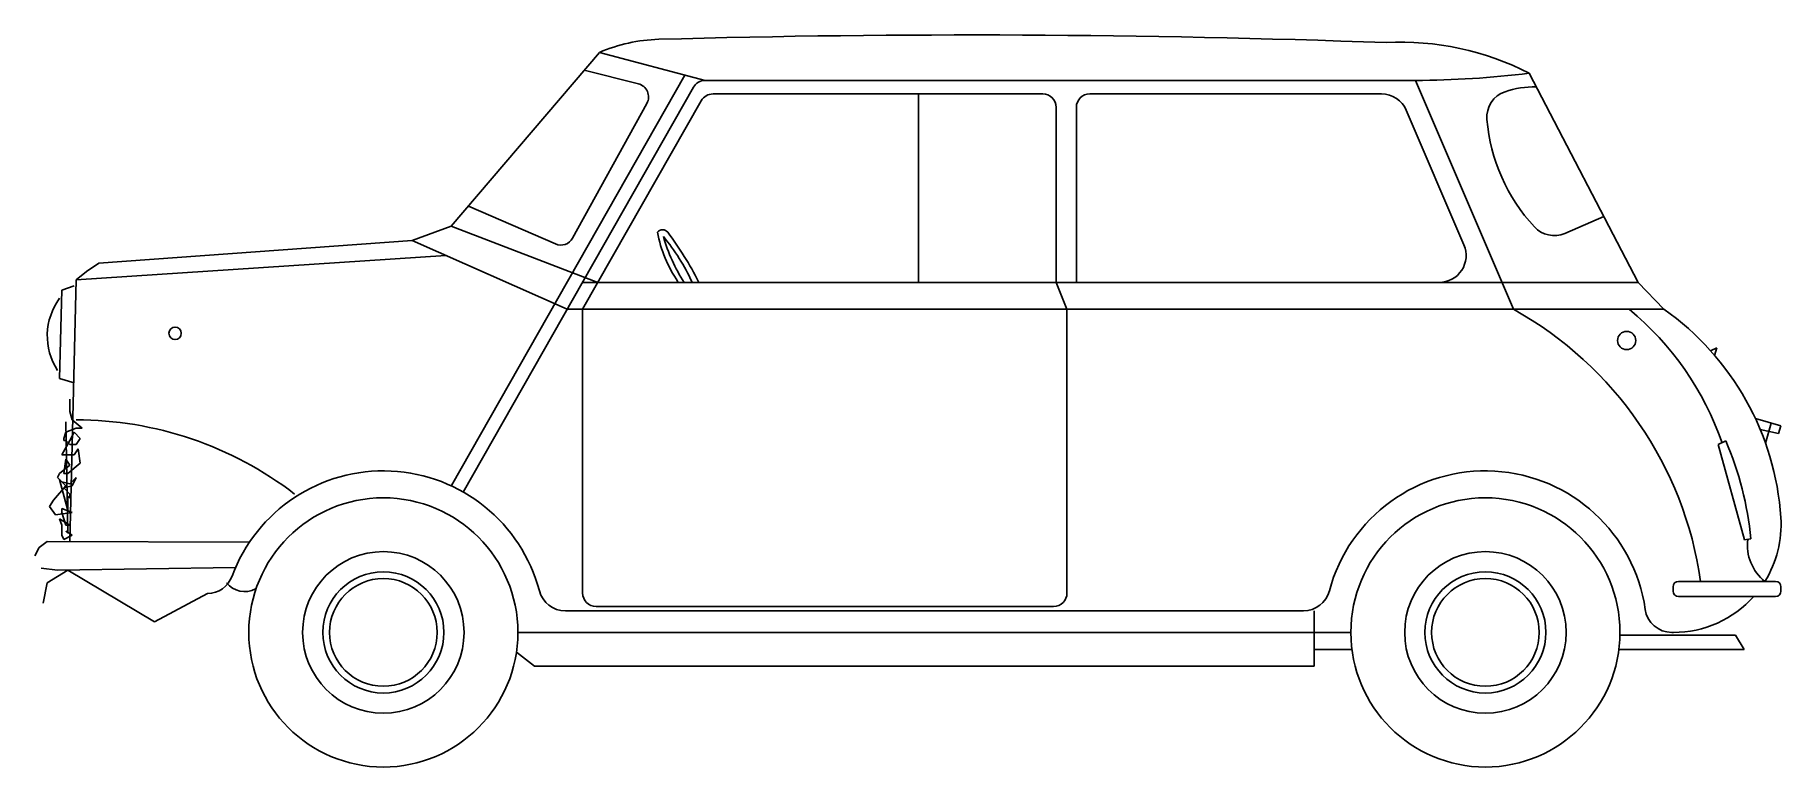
# Model space of a CAD drawing. Extents: x -9.5 to 55.3, y -1.1 to 26.1.
import ezdxf

# ---------------------------------------------------------------- set-up
doc = ezdxf.new("R2010")
doc.units = 0
doc.layers.get('0').update_dxf_attribs({"linetype": 'CONTINUOUS'})

msp = doc.modelspace()

# ---------------------------------------------------------------- linework, layer by layer
at = {"color": 0}
for p, q in [((11.434, 25.463), (5.928, 19.013)), ((15.364, 24.424), (11.434, 25.463)), ((10.867, 24.799), (12.88, 24.298)), ((45.986, 24.689), (50.034, 16.917)), ((14.611, 24.623), (5.938, 9.386)), ((14.929, 24.171), (6.373, 9.138)), ((41.761, 24.424), (15.364, 24.424)), ((41.761, 24.424), (45.404, 15.924)), ((13.197, 23.571), (10.437, 18.569)), ((15.22, 23.671), (10.81, 15.924)), ((27.909, 23.924), (15.655, 23.924)), ((23.296, 23.924), (23.296, 16.924)), ((28.409, 16.924), (28.409, 23.424)), ((29.159, 16.924), (29.159, 23.424)), ((40.5, 23.924), (29.659, 23.924)), ((41.419, 23.318), (43.562, 18.318)), ((9.8, 18.352), (6.564, 19.758)), ((4.473, 18.477), (5.928, 19.013)), ((5.928, 19.013), (11.379, 16.924)), ((48.758, 19.367), (47.308, 18.745)), ((4.473, 18.477), (-7.17, 17.635)), ((10.235, 15.924), (4.473, 18.477)), ((-8.013, 17.022), (5.724, 17.922)), ((-7.17, 17.635), (-7.63, 17.329)), ((-8.013, 17.022), (-8.246, 7.298)), ((-7.63, 17.329), (-8.013, 17.022)), ((42.643, 16.924), (10.81, 16.924)), ((28.81, 15.924), (28.409, 16.924)), ((42.643, 16.924), (50.033, 16.919)), ((50.033, 16.919), (50.993, 15.924)), ((-8.549, 16.64), (-8.626, 13.348)), ((-8.089, 16.793), (-8.549, 16.64)), ((50.993, 15.924), (10.235, 15.924)), ((10.81, 15.924), (10.81, 5.388)), ((28.81, 5.388), (28.81, 15.924)), ((52.963, 14.49), (52.725, 14.386)), ((52.879, 14.212), (52.963, 14.49)), ((52.879, 14.212), (52.879, 14.212)), ((-8.626, 13.348), (-8.089, 13.195)), ((-8.243, 12.583), (-8.243, 12.123)), ((-8.319, 7.607), (-8.396, 11.741)), ((-8.243, 12.123), (-8.166, 11.817)), ((-8.166, 11.817), (-7.783, 11.511)), ((55.343, 11.597), (54.392, 11.868)), ((54.392, 11.868), (55.343, 11.597)), ((54.767, 10.955), (54.98, 11.7)), ((-8.243, 11.052), (-8.549, 10.516)), ((-8.396, 11.358), (-8.472, 11.128)), ((-8.472, 11.128), (-8.472, 11.052)), ((-8.472, 11.052), (-8.396, 11.052)), ((-8.013, 11.511), (-8.396, 11.358)), ((-8.396, 11.052), (-8.319, 10.975)), ((-8.089, 11.358), (-8.243, 11.052)), ((-7.86, 11.128), (-8.089, 11.358)), ((-7.783, 11.511), (-8.013, 11.511)), ((-8.013, 10.899), (-7.86, 11.128)), ((53.291, 11.037), (53.011, 10.898)), ((55.249, 11.317), (54.57, 11.465)), ((55.343, 11.597), (55.249, 11.317)), ((-8.549, 10.516), (-8.089, 10.516)), ((-8.319, 10.975), (-8.243, 10.899)), ((-8.243, 10.899), (-8.013, 10.899)), ((-8.089, 10.516), (-7.936, 10.746)), ((-7.936, 10.746), (-7.86, 10.21)), ((53.011, 10.898), (53.99, 7.357)), ((-8.626, 9.827), (-8.702, 9.674)), ((-8.243, 10.133), (-8.626, 9.827)), ((-8.472, 9.827), (-8.396, 10.363)), ((-8.319, 9.827), (-8.472, 9.827)), ((-8.396, 10.363), (-8.243, 10.133)), ((-7.86, 10.21), (-8.319, 9.827)), ((-8.396, 9.368), (-8.855, 8.832)), ((-8.702, 9.674), (-8.549, 9.521)), ((-8.319, 8.449), (-8.626, 9.597)), ((-8.626, 9.597), (-8.396, 9.368)), ((-8.549, 9.521), (-8.243, 9.444)), ((-8.166, 9.368), (-8.472, 9.291)), ((-8.472, 9.291), (-8.243, 9.062)), ((-8.243, 9.444), (-8.013, 9.674)), ((-8.013, 9.674), (-8.166, 9.368)), ((-8.855, 8.832), (-9.009, 8.602)), ((-9.009, 8.602), (-8.779, 8.296)), ((-8.549, 8.526), (-8.549, 8.373)), ((-8.166, 8.373), (-8.549, 8.526)), ((-8.243, 8.909), (-8.319, 8.985)), ((-8.319, 8.985), (-8.319, 8.679)), ((-8.319, 8.679), (-8.319, 8.449)), ((-8.243, 9.062), (-8.243, 8.909)), ((-8.779, 8.296), (-8.166, 8.373)), ((-8.626, 8.143), (-8.549, 7.913)), ((-8.243, 7.913), (-8.626, 8.143)), ((-8.549, 8.373), (-8.396, 7.913)), ((-8.549, 7.913), (-8.549, 7.684)), ((-8.396, 7.913), (-8.243, 7.913)), ((-9.085, 7.301), (-9.392, 7.072)), ((-1.574, 7.273), (-9.085, 7.301)), ((-8.549, 7.684), (-8.549, 7.531)), ((-8.549, 7.531), (-8.472, 7.378)), ((-8.472, 7.378), (-8.166, 7.531)), ((-8.396, 7.684), (-8.319, 7.607)), ((-8.166, 7.531), (-8.396, 7.684)), ((54.224, 7.403), (53.99, 7.357)), ((-9.392, 7.072), (-9.545, 6.765)), ((-9.315, 6.306), (-8.702, 6.23)), ((-9.085, 5.77), (-8.319, 6.23)), ((-8.702, 6.23), (-2.089, 6.337)), ((-8.319, 6.23), (-5.102, 4.316)), ((-9.238, 5.005), (-9.085, 5.77)), ((-5.102, 4.316), (-3.133, 5.364)), ((-3.133, 5.364), (-3.133, 5.364)), ((51.333, 5.619), (51.333, 5.46)), ((55.143, 5.819), (51.533, 5.819)), ((51.533, 5.26), (52.079, 5.26)), ((52.079, 5.26), (55.143, 5.26)), ((55.343, 5.46), (55.343, 5.619)), ((37.595, 4.724), (10.169, 4.724)), ((11.31, 4.888), (28.31, 4.888)), ((37.996, 2.674), (37.996, 4.724)), ((39.359, 3.924), (8.404, 3.924)), ((51.287, 3.924), (51.347, 3.924)), ((37.996, 3.291), (39.399, 3.294)), ((49.319, 3.294), (53.975, 3.294)), ((49.358, 3.826), (53.656, 3.826)), ((53.656, 3.826), (53.975, 3.294)), ((9.022, 2.674), (8.35, 3.19)), ((37.996, 2.674), (9.022, 2.674))]:
    msp.add_line(p, q, dxfattribs=at)
for centre, radius in [((-4.336, 15.032), 0.23), ((49.608, 14.765), 0.339), ((3.404, 3.924), 5), ((44.359, 3.924), 5), ((3.404, 3.924), 3), ((44.359, 3.924), 3), ((3.404, 3.924), 2.25), ((3.404, 3.924), 2), ((44.359, 3.924), 2.25), ((44.359, 3.924), 2)]:
    msp.add_circle(centre, radius, dxfattribs=at)
for centre, radius, start, end in [((25.243, -389.646), 415.759, 87.87342, 91.59942), ((13.805, 19.971), 5.982, 91.59942, 113.35425), ((41.25, 15.551), 10.292, 62.60234, 93.2268), ((41.576, 61.232), 36.808, 270.28762, 276.88086), ((12.759, 23.813), 0.5, 331.11649, 76.03312), ((15.364, 23.924), 0.5, 90, 150.35121), ((46.162, 20.882), 3.303, 88.48604, 108.96173), ((15.655, 23.424), 0.5, 90, 150.35121), ((27.909, 23.424), 0.5, 0, 90), ((29.659, 23.424), 0.5, 90, 180), ((40.5, 22.924), 1, 23.19859, 90), ((45.413, 23.06), 1, 108.96173, 184.83309), ((51.097, 23.541), 6.704, 184.83309, 222.81912), ((13.779, 18.637), 0.241, 37.27141, 142.72859), ((46.913, 19.664), 1, 222.81912, 293.24008), ((9.999, 18.81), 0.5, 246.51362, 331.11649), ((18.48, 19.745), 4.986, 191.12048, 214.14671), ((7.548, 13.511), 8.09, 25.04234, 39.24248), ((19.438, 20.154), 5.828, 195.17114, 213.67944), ((4.546, 11.611), 11.843, 26.77411, 37.27141), ((42.643, 17.924), 1, 270, 23.19859), ((-6.74, 14.939), 2.345, 143.51576, 213.20887), ((38.703, 3.866), 13.795, 8.14006, 60.93869), ((42.576, 7.285), 11.199, 19.19882, 50.48336), ((45.073, 7.51), 10.288, 3.77826, 54.87496), ((-7.995, -1.47), 13.287, 52.43034, 90.0759), ((42.24, 6.265), 12.038, 5.42558, 23.35581), ((3.404, 3.924), 6, 14.9006, 159.60605), ((44.359, 3.924), 6, 8.21321, 165.0994), ((51.347, 7.924), 4, 328.25297, 3.77826), ((55.822, 7.173), 1.728, 173.12276, 231.59281), ((-3.157, 6.363), 1, 271.37552, 339.60605), ((-1.752, 6.277), 0.839, 217.12068, 298.70564), ((10.169, 5.724), 1, 194.9006, 270), ((11.31, 5.388), 0.5, 180, 270), ((28.31, 5.388), 0.5, 270, 0), ((37.595, 5.724), 1, 270, 345.0994), ((51.533, 5.619), 0.2, 90, 180), ((51.533, 5.46), 0.2, 180, 270), ((51.347, 7.924), 4, 270, 318.24533), ((55.143, 5.619), 0.2, 0, 90), ((55.143, 5.46), 0.2, 270, 0), ((51.287, 4.924), 1, 188.21321, 270)]:
    msp.add_arc(centre, radius, start, end, dxfattribs=at)

doc.saveas('drawing.dxf')
